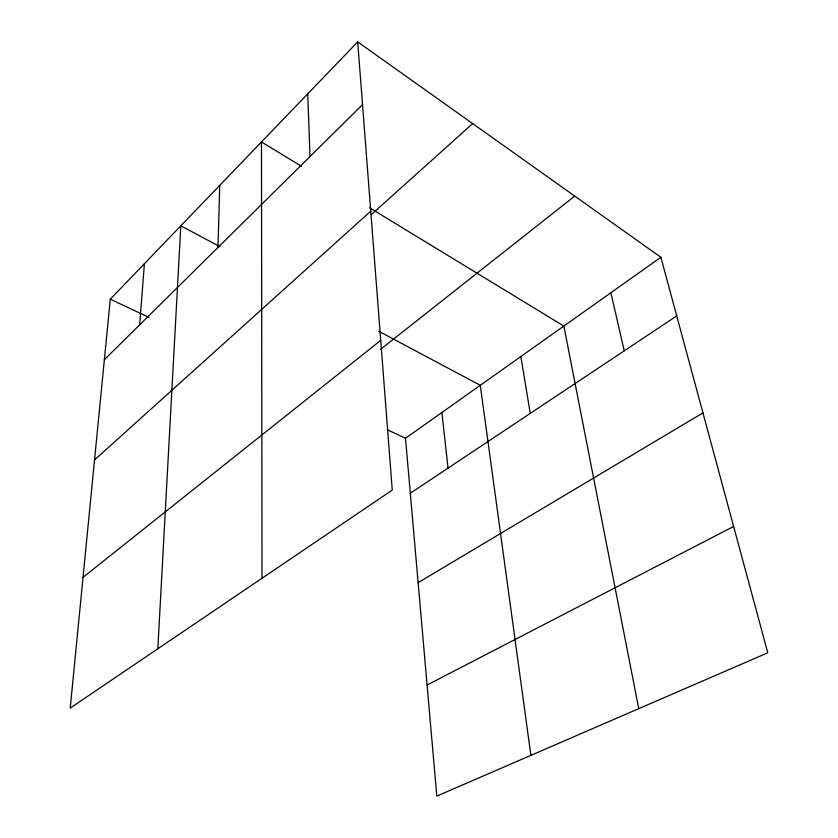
<?xml version="1.0" encoding="UTF-8"?>
<svg xmlns="http://www.w3.org/2000/svg" width="838" height="838" viewBox="0 0 838 838"><rect width="100%" height="100%" fill="white"/><g stroke="black" fill="none" stroke-linecap="round" stroke-linejoin="round"><path stroke-width="1.26" d="M217.985 247.461L219.745 185.355M157.816 648.79L180.819 225.841L220.059 246.728M139.674 324.819L144.408 263.698M357.69 41.9L110.291 299.187L70.224 708.079L392.268 490.083L357.69 41.9L660.889 257.297L767.776 652.792L436.808 796.1L405.498 438.295L660.889 257.297M104.362 359.712L362.529 104.656M94.537 459.936L370.752 211.186M371.255 214.643L472.684 123.595M83.035 577.351L380.714 340.375M380.483 349.415L574.721 196.082M410.306 493.226L676.727 315.905M418.131 582.63L702.935 412.893M427.087 685.013L733.627 526.453M110.291 299.187L149.059 317.445M388.046 430.072L405.498 438.295M378.755 331.24L480.279 385.302L530.883 755.363M301.45 166.291L261.477 141.957L262.011 578.251M369.652 207.824L563.848 326.076L638.755 708.655M610.85 292.755L624.268 350.818M520.869 356.538L530.245 413.396M441.877 412.516L448.047 468.107M307.735 93.846L310.008 156.538"/></g></svg>
